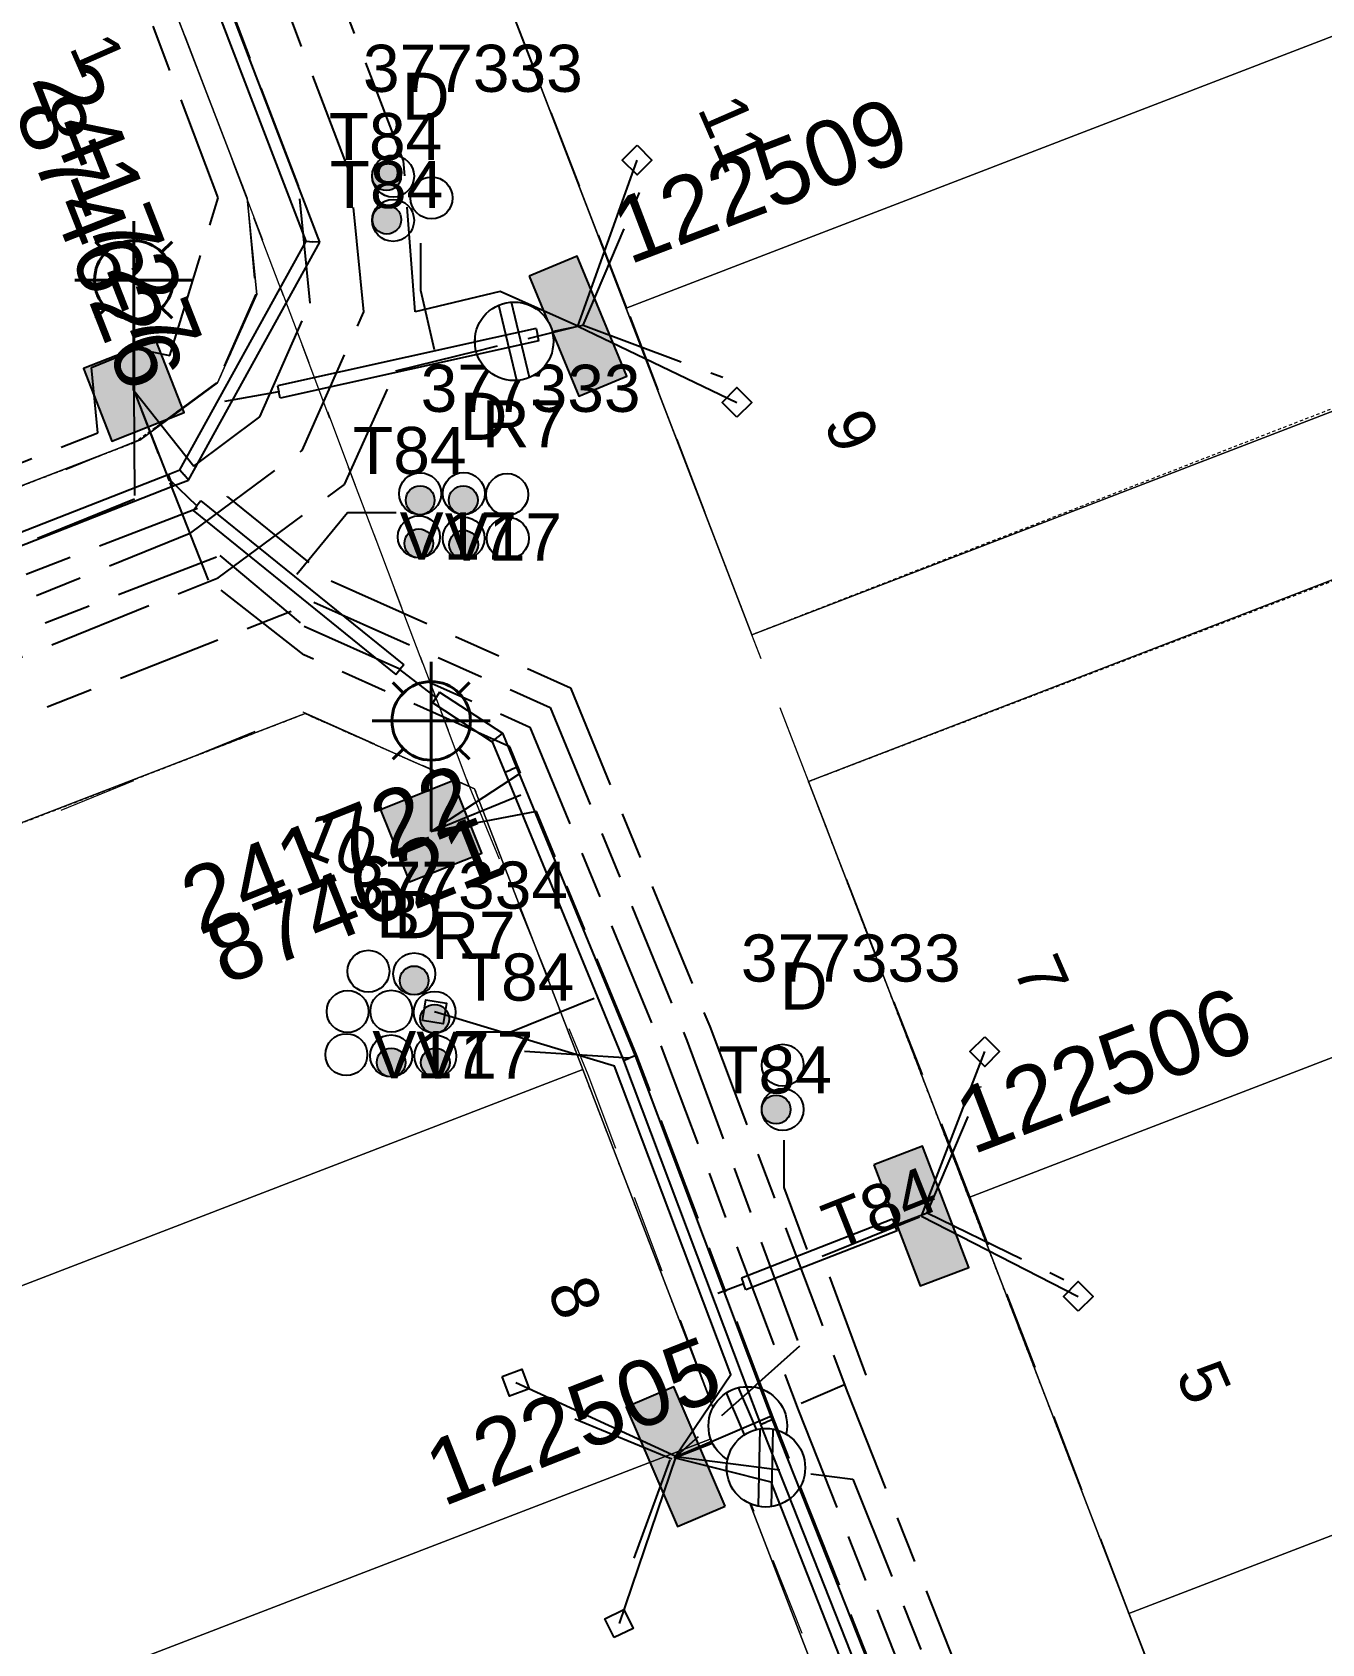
# Model space of a CAD drawing. Header units: metres. Extents: x 308616 to 310825, y 6264327 to 6267194.
# Drawn here: x 309808.1 to 309857.3, y 6266679.9 to 6266741.4 of the extents above; entities that cross this region are included whole.
import ezdxf
from ezdxf.enums import TextEntityAlignment as Align

# ---------------------------------------------------------------- set-up
doc = ezdxf.new("R2010")
doc.units = ezdxf.units.M
for name, pattern in [('Cable Exist UG', [8.2, 4, -1.2, 1.8, -1.2]), ('Dash', [5, 3, -2]), ('HIDDEN', [0.375, 0.25, -0.125]), ('HIDDEN2', [0.1875, 0.125, -0.0625])]:
    doc.linetypes.add(name, pattern=pattern)
doc.layers.get('0').update_dxf_attribs({"color": 6})
for name, color, linetype in [('_User Miscellaneous9', 7, 'Continuous'), ('Equip_LV_EXT', 7, 'Continuous'), ('Equip_SP_SL_EXT', 7, 'Continuous'), ('Mains_HV_EXT', 7, 'Continuous'), ('Mains_LV_EXT', 7, 'Continuous'), ('Mains_SL_EXT', 7, 'Continuous'), ('Services_SP_EXT', 7, 'Continuous'), ('SupportsUG_SP_LV_EXT', 7, 'Continuous'), ('SupportsUG_SP_LV_SL_EXT', 7, 'Continuous'), ('Trench_SP_EXT', 7, 'Continuous')]:
    doc.layers.add(name, color=color, linetype=linetype)
for name, color, linetype, lineweight in [('Cadastre Developer_SP_EXT', 7, 'Continuous', 5), ('Cadastre Land Parcels_SP_EXT', 7, 'Continuous', 5), ('Cadastre Other Property_SP_EXT', 7, 'HIDDEN', 5)]:
    doc.layers.add(name, color=color, linetype=linetype, lineweight=lineweight)
doc.styles.add('COLUMN_LABEL', font='arial.ttf')
doc.styles.add('iecARIAL', font='arial.ttf', dxfattribs={"height": 2})
doc.styles.add('POLE_LABEL', font='arial.ttf')
doc.styles.get("Standard").update_dxf_attribs({"font": 'arial.ttf'})

# ---------------------------------------------------------------- blocks, each defined once
blk = doc.blocks.new('COLUMN_EXT')
blk.add_hatch(color=256).paths.add_polyline_path([(-1.485, 1.485), (-1.485, -1.485), (1.485, -1.485), (1.485, 1.485)])
blk.add_lwpolyline([(-1.485, -1.485), (1.485, -1.485), (1.485, 1.485), (-1.485, 1.485)], close=True)
for tag, height, style, flags, p in [('ASSET_NUM', 2.5, 'COLUMN_LABEL', 8, (2, 2)), ('STRUCTURE_PLANT_NUMBER', 0.2, 'POLE_LABEL', 9, (1.813, 0.031)), ('STREET_CODE', 0.2, 'COLUMN_LABEL', 9, (1.813, -0.2))]:
    blk.add_attdef(tag, text='', height=height, dxfattribs=dict(style=style, flags=flags)).set_placement(p, align=Align.MIDDLE_LEFT)
at = {"flags": 9}
for tag, p in [('OWNED_BY', (1.813, -0.6)), ('COLUMN_TYPE', (1.813, -0.4)), ('STATE', (1.813, -0.8)), ('USAGE', (1.813, -1)), ('LEGEND', (1.813, -1.2)), ('STREETNAME', (1.813, -1.6)), ('SUBURB', (1.813, -1.8)), ('LOCATION', (1.813, -1.4)), ('NOTES', (1.813, -2))]:
    blk.add_attdef(tag, text='', height=0.2, dxfattribs=at).set_placement(p, align=Align.MIDDLE_LEFT)
at = {"flags": 1}
blk.add_attdef('Z', (1.813, -2.351), '', height=0.2, dxfattribs=at)
blk = doc.blocks.new('PILLAR_EXT')
blk.add_hatch(color=256).paths.add_polyline_path([(-2.475, 0.99), (-2.475, -0.99), (2.475, -0.99), (2.475, 0.99)])
blk.add_lwpolyline([(-2.475, -0.99), (2.475, -0.99), (2.475, 0.99), (-2.475, 0.99)], close=True)
at = {"style": 'iecARIAL', "flags": 8}
blk.add_attdef('ASSET_NUM', (1.5, 3.5), '', height=2.5, dxfattribs=at)
for tag, p, flags in [('OWNED_BY', (0, -0.2), 9), ('STATE', (0, -0.4), 9), ('SUPPORT_TYPE', (0, -0.6), 9), ('USAGE', (0, -0.8), 9), ('LEGEND', (0, -1), 9), ('LOCATION', (0, -1.2), 9), ('NOTES', (0, -1.4), 9), ('STREETNAME', (0, -1.8), 9), ('SUBURB', (0, -2), 1), ('PARENT', (0, -1.6), 9)]:
    blk.add_attdef(tag, p, '', height=0.2, dxfattribs=dict(flags=flags))
blk = doc.blocks.new('DUCT_EXT')
blk.add_circle((0, 0.8), 0.8)
at = {"flags": 1}
blk.add_attdef('Z', (0, 0), '', height=0.2, dxfattribs=at)
at = {"flags": 9}
for tag, p in [('DUCT_CODE', (0, 0)), ('XSECT_TYPE', (0, -0.2)), ('STATE', (0, -0.6)), ('FB_REFERENCE', (0, -0.4)), ('NOTES', (0, -0.8))]:
    blk.add_attdef(tag, text='', height=0.2, dxfattribs=at).set_placement(p, align=Align.MIDDLE_LEFT)
blk = doc.blocks.new('SL_LANTERN_EXT')
at = {"lineweight": 40}
for p, q in [((0, 1.968), (0, 6.468)), ((-1.459, 5.676), (-1.061, 5.278)), ((1.458, 5.676), (1.06, 5.278)), ((-2.25, 4.218), (2.25, 4.218)), ((-1.459, 2.759), (-1.061, 3.157)), ((1.458, 2.759), (1.06, 3.157)), ((0, 0), (0, 2.721))]:
    blk.add_line(p, q, dxfattribs=at)
blk.add_circle((0, 4.218), 1.5, dxfattribs=at)
at = {"style": 'iecARIAL', "flags": 8}
blk.add_attdef('ASSET_NUM', (1.5, 1.5), '', height=2.5, dxfattribs=at)
for tag, p, height, flags in [('CONSTRUCTED_VOLTAGE', (0.981, -0.653), 0.2, 9), ('CONTROL_TYPE', (0.981, -0.853), 0.2, 9), ('LANTERN_PURPOSE', (0.981, -1.053), 0.2, 9), ('LANTERN_TYPE', (0.981, -1.253), 0.2, 9), ('LNUMBER', (2.181, -3.253), 2.5, 8), ('OPERATING_VOLTAGE', (0.981, -1.653), 0.2, 9), ('ORIENTATION', (0.981, -1.853), 0.2, 9), ('NO_PHASES', (0.981, -1.453), 0.2, 9), ('OWNED_BY', (0.981, -2.053), 0.2, 9), ('STATE', (0.981, -2.253), 0.2, 9), ('CEXIST', (0.981, -2.653), 0.2, 9), ('USAGE', (0.981, -2.453), 0.2, 9), ('CNEW', (0.981, -2.853), 0.2, 9), ('CNUMBER', (0.981, -3.053), 0.2, 9), ('CREMOVE', (0.981, -3.253), 0.2, 9), ('CREPLACE', (0.981, -3.453), 0.2, 9), ('LKINGHEIGHT', (0.981, -3.653), 0.2, 9), ('LBRACKET', (0.981, -3.853), 0.2, 9), ('LBRACKETVOCAB', (0.981, -4.053), 0.2, 9), ('LCATEGORY', (0.981, -4.253), 0.2, 9), ('LCHARGE1', (0.981, -4.453), 0.2, 9), ('LCHARGE1PERCENT', (0.981, -4.653), 0.2, 9), ('LCHARGE2', (0.981, -4.853), 0.2, 9), ('LCHARGE2PERCENT', (0.981, -5.053), 0.2, 9), ('LCHARGE3', (0.981, -5.253), 0.2, 9), ('LCHARGE3PERCENT', (0.981, -5.453), 0.2, 9), ('LEXIST', (0.981, -5.653), 0.2, 9), ('LLAMP', (0.981, -5.853), 0.2, 9), ('LLAMPVOCAB', (0.981, -6.053), 0.2, 9), ('LMAST', (0.981, -6.253), 0.2, 9), ('LMASTVOCAB', (0.981, -6.453), 0.2, 9), ('LNEW', (0.981, -6.653), 0.2, 9), ('LANTNUMBER', (0.981, -6.853), 0.2, 9), ('LOUTREACH', (0.981, -7.253), 0.2, 9), ('LOUTREACHVOCAB', (0.981, -7.453), 0.2, 9), ('LRATECODE', (0.981, -7.653), 0.2, 9), ('LREMOVE', (0.981, -7.853), 0.2, 9), ('LREPLACE', (0.981, -8.053), 0.2, 9), ('LTYPE', (0.981, -8.253), 0.2, 9), ('LTYPEVOCAB', (0.981, -8.453), 0.2, 9), ('LEGEND', (0.981, -8.653), 0.2, 9), ('STREETNAME', (0.981, -9.253), 0.2, 9), ('LOCATION', (0.981, -8.853), 0.2, 9), ('NOTES', (0.981, -9.053), 0.2, 9), ('SUBURB', (0.981, -9.453), 0.2, 1)]:
    blk.add_attdef(tag, p, '', height=height, dxfattribs=dict(flags=flags))
blk = doc.blocks.new('CCP_EXT')
at = {"flags": 9}
for tag, p in [('OWNED_BY', (0, -1)), ('USAGE', (0, -1.2)), ('STATE', (0, -1.8)), ('LEGEND', (0, -1.4)), ('LIFE_SUPPORT', (0, -1.6)), ('NOTES', (0, -2))]:
    blk.add_attdef(tag, text='', height=0.2, dxfattribs=at).set_placement(p, align=Align.MIDDLE_LEFT)
blk.add_wipeout([(0, 0.566), (0.566, 0), (0, -0.566), (-0.566, 0)])
blk.add_lwpolyline([(-0.566, 0), (0, 0.566), (0.566, 0), (0, -0.566), (-0.566, 0)])
at = {"flags": 1}
blk.add_attdef('Z', (0, 0), '', height=0.2, dxfattribs=at)
at = {"flags": 9}
for tag, p in [('CCP_TYPE', (0, 0)), ('OPERATING_VOLTAGE', (0, -0.6)), ('CONSTRUCTED_VOLTAGE', (0, -0.2)), ('NO_PHASES', (0, -0.4)), ('ORIENTATION', (0, -0.8))]:
    blk.add_attdef(tag, text='', height=0.2, dxfattribs=at).set_placement(p, align=Align.MIDDLE_LEFT)
blk = doc.blocks.new('LV_UG_LINKS_CLOSED_EXT')
blk.add_wipeout([(-1.056, 1.057), (-1.18, 0.916), (-1.286, 0.761), (-1.371, 0.594), (-1.435, 0.417), (-1.476, 0.234), (-1.493, 0.047), (-1.487, -0.14), (-1.458, -0.326), (-1.406, -0.506), (-1.331, -0.678), (-1.236, -0.839), (-1.121, -0.988), (-0.988, -1.12), (-0.84, -1.235), (-0.679, -1.331), (-0.506, -1.406), (-0.326, -1.458), (-0.141, -1.487), (0.047, -1.493), (0.233, -1.476), (0.416, -1.435), (0.593, -1.371), (0.76, -1.286), (0.915, -1.181), (1.056, -1.057), (1.18, -0.916), (1.286, -0.761), (1.371, -0.594), (1.435, -0.417), (1.476, -0.234), (1.493, -0.047), (1.487, 0.14), (1.458, 0.326), (1.406, 0.506), (1.331, 0.678), (1.236, 0.839), (1.121, 0.988), (0.988, 1.12), (0.84, 1.235), (0.679, 1.331), (0.506, 1.406), (0.326, 1.458), (0.141, 1.487), (-0.047, 1.493), (-0.233, 1.476), (-0.416, 1.435), (-0.593, 1.371), (-0.76, 1.286), (-0.915, 1.181)])
for p, q in [((-0.25, -1.479), (-0.25, 1.479)), ((0.25, -1.479), (0.25, 1.479))]:
    blk.add_line(p, q)
blk.add_circle((0, 0), 1.5)
at = {"flags": 9}
for tag, p in [('ACTUAL_STATUS', (0, 0)), ('OPERATING_VOLTAGE', (0, -0.6)), ('CONSTRUCTED_VOLTAGE', (0, -0.2)), ('NO_PHASES', (0, -0.4)), ('ORIENTATION', (0, -0.8)), ('STATE', (0, -1)), ('SWITCH_TYPE', (0, -1.2)), ('USAGE', (0, -1.4)), ('NOTES', (0, -1.6))]:
    blk.add_attdef(tag, text='', height=0.2, dxfattribs=at).set_placement(p, align=Align.MIDDLE_LEFT)
at = {"flags": 1}
blk.add_attdef('Z', (0, 0), '', height=0.2, dxfattribs=at)
blk = doc.blocks.new('CABLE_LARGE_EXT')
h = blk.add_hatch(color=256)
edge = h.paths.add_edge_path()
edge.add_arc((0, 0.55), 0.55, 0, 360)
blk.add_circle((0, 0.55), 0.55)
at = {"flags": 1}
blk.add_attdef('Z', (0, 0), '', height=0.2, dxfattribs=at)
at = {"flags": 9}
for tag, p in [('COND_CODE', (0, 0)), ('XSECT_SIZE', (0, -0.6)), ('STATE', (0, -0.4)), ('FB_REFERENCE', (0, -0.2)), ('NOTES', (0, -0.8))]:
    blk.add_attdef(tag, text='', height=0.2, dxfattribs=at).set_placement(p, align=Align.MIDDLE_LEFT)

msp = doc.modelspace()

# ---------------------------------------------------------------- linework, layer by layer
at = {"layer": '_User Miscellaneous9'}
for p, q in [((309818.561, 6266733.465), (309809.917, 6266756.025)), ((309819.09, 6266733.429), (309810.366, 6266756.197)), ((309813.743, 6266724.737), (309818.561, 6266733.465)), ((309814.079, 6266724.353), (309819.09, 6266733.429)), ((309818.561, 6266733.465), (309818.825, 6266733.447)), ((309819.09, 6266733.429), (309818.825, 6266733.447)), ((309817.472, 6266727.948), (309817.524, 6266727.714)), ((309817.576, 6266727.479), (309817.524, 6266727.714)), ((309802.872, 6266720.485), (309813.296, 6266724.562)), ((309813.296, 6266724.562), (309813.743, 6266724.737)), ((309813.296, 6266724.562), (309813.383, 6266724.339)), ((309813.296, 6266724.562), (309813.383, 6266724.339)), ((309813.743, 6266724.737), (309813.911, 6266724.545)), ((309814.079, 6266724.353), (309813.911, 6266724.545)), ((309803.044, 6266720.037), (309813.471, 6266724.115)), ((309813.471, 6266724.115), (309813.383, 6266724.339)), ((309813.471, 6266724.115), (309813.383, 6266724.339)), ((309813.471, 6266724.115), (309814.079, 6266724.353)), ((309814.25, 6266723.186), (309814.4, 6266723.373)), ((309814.551, 6266723.56), (309814.4, 6266723.373)), ((309814.551, 6266723.56), (309822.291, 6266717.307)), ((309814.25, 6266723.186), (309821.989, 6266716.934)), ((309821.989, 6266716.934), (309822.14, 6266717.121)), ((309822.291, 6266717.307), (309822.14, 6266717.121)), ((309823.397, 6266715.856), (309823.529, 6266716.056)), ((309823.66, 6266716.257), (309823.529, 6266716.056)), ((309823.66, 6266716.257), (309826.055, 6266714.688)), ((309823.397, 6266715.856), (309825.668, 6266714.367)), ((309826.055, 6266714.688), (309825.861, 6266714.528)), ((309826.055, 6266714.688), (309826.592, 6266713.389)), ((309825.668, 6266714.367), (309825.861, 6266714.528)), ((309825.668, 6266714.367), (309826.148, 6266713.206)), ((309826.148, 6266713.206), (309826.37, 6266713.298)), ((309826.148, 6266713.206), (309830.672, 6266702.202)), ((309826.592, 6266713.389), (309826.37, 6266713.298)), ((309826.592, 6266713.389), (309831.119, 6266702.378)), ((309831.119, 6266702.378), (309830.895, 6266702.29)), ((309830.672, 6266702.202), (309830.895, 6266702.29)), ((309840.945, 6266696.151), (309835.173, 6266693.903)), ((309841.119, 6266695.703), (309835.347, 6266693.456)), ((309840.945, 6266696.151), (309841.032, 6266695.927)), ((309841.119, 6266695.703), (309841.032, 6266695.927)), ((309835.173, 6266693.903), (309835.26, 6266693.68)), ((309835.347, 6266693.456), (309835.26, 6266693.68))]:
    msp.add_line(p, q, dxfattribs=at)
for points in [[(309822.923, 6266733.388), (309822.923, 6266731.591), (309823.457, 6266729.329)], [(309822.006, 6266723.099), (309820.147, 6266723.099), (309818.207, 6266720.745)], [(309824.295, 6266703.3), (309826.381, 6266703.3), (309829.561, 6266704.586)], [(309836.794, 6266699.159), (309836.793, 6266697.362), (309837.674, 6266694.992)]]:
    msp.add_lwpolyline(points, dxfattribs=at)
at = {"layer": 'Cadastre Developer_SP_EXT', "linetype": 'Dash'}
msp.add_lwpolyline([(309804.58, 6266709.876), (309818.438, 6266715.512), (309818.438, 6266715.512), (309824.787, 6266712.678), (309817.641, 6266731.548), (309816.31, 6266735.044), (309816.636, 6266731.443), (309815.146, 6266728.061), (309812.166, 6266725.873), (309801.943, 6266721.69)], dxfattribs=at)
at = {"layer": 'Cadastre Land Parcels_SP_EXT', "linetype": 'Continuous'}
for points in [[(309780.838, 6266827.198), (309816.312, 6266735.105), (309816.678, 6266731.432), (309815.184, 6266728.065), (309812.218, 6266725.873), (309784.825, 6266715.339)], [(309856.077, 6266665.229), (309849.963, 6266681.105), (309843.849, 6266696.981), (309837.736, 6266712.848), (309865.715, 6266723.621), (309863.558, 6266729.224), (309835.577, 6266718.449), (309811.598, 6266780.697)], [(309801.023, 6266691.04), (309829.119, 6266701.855), (309829.119, 6266701.855), (309824.991, 6266712.566), (309818.527, 6266715.44), (309806.564, 6266710.839)], [(309806.564, 6266710.839), (309818.527, 6266715.44), (309824.991, 6266712.566), (309829.119, 6266701.855), (309834.475, 6266687.952), (309839.785, 6266674.166)]]:
    msp.add_lwpolyline(points, dxfattribs=at)
for points in [[(309812.218, 6266725.873), (309815.184, 6266728.065), (309816.678, 6266731.432), (309816.312, 6266735.105), (309808.512, 6266755.353), (309791.343, 6266748.744), (309801.709, 6266721.832), (309812.218, 6266725.873)], [(309858.76, 6266741.683), (309858.561, 6266742.199), (309853.967, 6266754.132), (309825.983, 6266743.356), (309830.778, 6266730.908), (309858.76, 6266741.683)], [(309863.558, 6266729.224), (309858.76, 6266741.683), (309830.778, 6266730.908), (309835.577, 6266718.449), (309863.558, 6266729.224)], [(309871.828, 6266707.745), (309870.389, 6266711.484), (309865.715, 6266723.621), (309837.736, 6266712.848), (309843.849, 6266696.981), (309871.828, 6266707.745)], [(309877.941, 6266691.869), (309875.062, 6266699.348), (309871.828, 6266707.745), (309843.849, 6266696.981), (309849.963, 6266681.105), (309877.941, 6266691.869)], [(309834.475, 6266687.952), (309829.119, 6266701.855), (309801.023, 6266691.04), (309806.149, 6266677.046), (309834.475, 6266687.952)], [(309884.054, 6266675.993), (309879.735, 6266687.211), (309877.941, 6266691.869), (309849.963, 6266681.105), (309856.077, 6266665.229), (309884.054, 6266675.993)], [(309839.785, 6266674.166), (309834.475, 6266687.952), (309806.149, 6266677.046), (309810.002, 6266666.521), (309811.284, 6266663.193), (309839.785, 6266674.166)]]:
    msp.add_lwpolyline(points, close=True, dxfattribs=at)
at = {"layer": 'Mains_LV_EXT', "linetype": 'Cable Exist UG'}
for points in [[(309796.297, 6266699.543), (309791.035, 6266713.174), (309803.46, 6266717.988), (309814.159, 6266722.334), (309818.411, 6266725.476), (309820.763, 6266730.776), (309820.239, 6266736.039), (309812.348, 6266756.809), (309807.485, 6266769.472), (309807.485, 6266769.472), (309802.509, 6266782.395), (309797.732, 6266794.926), (309792.69, 6266808.084), (309788.515, 6266818.84), (309789.655, 6266821.448), (309789.655, 6266821.448), (309783.898, 6266834.412), (309776.817, 6266831.981)], [(309784.208, 6266716.903), (309787.176, 6266717.059), (309787.176, 6266717.059), (309801.579, 6266722.622), (309810.61, 6266726.153), (309810.61, 6266726.153), (309810.371, 6266728.649), (309812.121, 6266729.365), (309813.368, 6266729.099), (309815.208, 6266735.12), (309808.156, 6266753.754), (309806.686, 6266754.787)]]:
    msp.add_lwpolyline(points, dxfattribs=at)
at = {"layer": 'Mains_SL_EXT', "linetype": 'Cable Exist UG'}
for points in [[(309811.991, 6266727.767), (309814.283, 6266724.888), (309814.283, 6266724.888), (309816.798, 6266726.77), (309818.72, 6266731.104), (309818.276, 6266735.572), (309810.422, 6266756.218), (309806.137, 6266767.399), (309801.77, 6266767.27)], [(309811.991, 6266727.767), (309812.015, 6266723.623), (309812.015, 6266723.623), (309802.668, 6266719.826), (309790.408, 6266715.089), (309785.784, 6266713.483), (309779.101, 6266710.992), (309771.882, 6266708.201)]]:
    msp.add_lwpolyline(points, dxfattribs=at)
at = {"layer": 'Trench_SP_EXT', "linetype": 'Cable Exist UG'}
for points in [[(309829.135, 6266730.264), (309831.291, 6266735.32)], [(309827.399, 6266729.903), (309829.135, 6266730.264)], [(309829.135, 6266730.264), (309834.46, 6266728.272)], [(309811.991, 6266727.767), (309813.34, 6266724.322)], [(309817.524, 6266727.714), (309815.456, 6266727.344)], [(309814.4, 6266723.373), (309813.383, 6266724.339)], [(309823.529, 6266716.056), (309822.14, 6266717.121)], [(309823.337, 6266710.945), (309826.762, 6266712.345)], [(309830.895, 6266702.29), (309825.854, 6266702.608)], [(309842.262, 6266696.391), (309844.312, 6266701.225)], [(309841.032, 6266695.927), (309842.262, 6266696.391)], [(309835.26, 6266693.68), (309834.279, 6266693.309)], [(309832.514, 6266686.995), (309828.764, 6266688.543)], [(309832.623, 6266687.038), (309836.126, 6266688.406)], [(309832.447, 6266686.968), (309830.834, 6266682.562)]]:
    msp.add_lwpolyline(points, dxfattribs=at)

# ---------------------------------------------------------------- block references
at = {"layer": '_User Miscellaneous9', "rotation": 270.1303456010525}
for name, p in [('DUCT_EXT', (309821.084, 6266735.945)), ('CABLE_LARGE_EXT', (309821.084, 6266735.945)), ('DUCT_EXT', (309822.55, 6266735.113)), ('DUCT_EXT', (309821.084, 6266734.258)), ('CABLE_LARGE_EXT', (309821.093, 6266734.285)), ('DUCT_EXT', (309835.95, 6266702.02)), ('DUCT_EXT', (309835.949, 6266700.333)), ('CABLE_LARGE_EXT', (309835.949, 6266700.333))]:
    msp.add_blockref(name, p, dxfattribs=at)
at = {"layer": '_User Miscellaneous9'}
for name, p in [('DUCT_EXT', (309822.916, 6266723.031)), ('DUCT_EXT', (309824.582, 6266723.039)), ('DUCT_EXT', (309826.236, 6266723)), ('CABLE_LARGE_EXT', (309822.916, 6266723.031)), ('CABLE_LARGE_EXT', (309824.561, 6266723.032)), ('DUCT_EXT', (309822.866, 6266721.385)), ('DUCT_EXT', (309824.576, 6266721.336)), ('DUCT_EXT', (309826.263, 6266721.331)), ('CABLE_LARGE_EXT', (309822.866, 6266721.385)), ('CABLE_LARGE_EXT', (309824.576, 6266721.336)), ('DUCT_EXT', (309820.941, 6266704.809)), ('DUCT_EXT', (309822.689, 6266704.709)), ('DUCT_EXT', (309820.149, 6266703.274)), ('DUCT_EXT', (309821.815, 6266703.282)), ('DUCT_EXT', (309823.47, 6266703.243)), ('DUCT_EXT', (309820.1, 6266701.628)), ('DUCT_EXT', (309821.809, 6266701.579)), ('DUCT_EXT', (309823.496, 6266701.574)), ('CABLE_LARGE_EXT', (309821.809, 6266701.579)), ('CABLE_LARGE_EXT', (309823.496, 6266701.574))]:
    msp.add_blockref(name, p, dxfattribs=at)
at = {"layer": 'Equip_SP_SL_EXT'}
ref = msp.add_blockref('SL_LANTERN_EXT', (309811.991, 6266727.767), dxfattribs=at)
ref.add_attrib('ASSET_NUM', '241727', dxfattribs={"layer": '0', "height": 2.5, "rotation": 291.44696, "style": 'iecARIAL'}).set_placement((309813.491, 6266729.267), align=Align.MIDDLE_RIGHT)
ref = msp.add_blockref('SL_LANTERN_EXT', (309823.337, 6266710.945), dxfattribs=at)
ref.add_attrib('ASSET_NUM', '241722', dxfattribs={"layer": '0', "height": 2.5, "rotation": 21.74772, "style": 'iecARIAL'}).set_placement((309824.837, 6266712.445), align=Align.MIDDLE_RIGHT)
at = {"layer": 'SupportsUG_SP_LV_EXT'}
ref = msp.add_blockref('PILLAR_EXT', (309828.938, 6266730.223), dxfattribs=dict(at, rotation=292.4076208488264))
ref.add_attrib('ASSET_NUM', '122509', dxfattribs={"layer": '0', "height": 2.5, "rotation": 20.86, "style": 'iecARIAL'}).set_placement((309830.438, 6266733.723), align=Align.MIDDLE_LEFT)
ref = msp.add_blockref('PILLAR_EXT', (309842.042, 6266696.266), dxfattribs=dict(at, rotation=290.9185587806159))
ref.add_attrib('ASSET_NUM', '122506', dxfattribs={"layer": '0', "height": 2.5, "rotation": 20.91856, "style": 'iecARIAL'}).set_placement((309843.542, 6266699.766), align=Align.MIDDLE_LEFT)
ref = msp.add_blockref('PILLAR_EXT', (309832.668, 6266687.089), dxfattribs=dict(at, rotation=113.2223081222944))
ref.add_attrib('ASSET_NUM', '122505', dxfattribs={"layer": '0', "height": 2.5, "rotation": 21.45228, "style": 'iecARIAL'}).set_placement((309834.168, 6266690.589), align=Align.MIDDLE_RIGHT)
at = {"layer": 'SupportsUG_SP_LV_SL_EXT'}
ref = msp.add_blockref('COLUMN_EXT', (309811.991, 6266727.767), dxfattribs=dict(at, rotation=201.4469615101357))
ref.add_attrib('ASSET_NUM', '874626', dxfattribs={"layer": '0', "height": 2.5, "rotation": 291.44696, "style": 'COLUMN_LABEL'}).set_placement((309813.991, 6266728.517), align=Align.TOP_RIGHT)
ref = msp.add_blockref('COLUMN_EXT', (309823.337, 6266710.945), dxfattribs=dict(at, rotation=291.747719674362))
ref.add_attrib('ASSET_NUM', '874621', dxfattribs={"layer": '0', "height": 2.5, "rotation": 21.74772, "style": 'COLUMN_LABEL'}).set_placement((309825.337, 6266711.695), align=Align.TOP_RIGHT)

# ---------------------------------------------------------------- texts
at = {"layer": '_User Miscellaneous9'}
for s, p in [('377333', (309820.732, 6266739.163)), ('D', (309822.224, 6266738.097)), ('T84', (309819.426, 6266736.558)), ('T84', (309819.464, 6266734.726)), ('377333', (309822.936, 6266726.953)), ('D', (309824.428, 6266725.886)), ('R7', (309825.277, 6266725.595)), ('T84', (309820.354, 6266724.581)), ('V17', (309822.133, 6266721.319)), ('V17', (309823.857, 6266721.281)), ('377334', (309820.167, 6266707.997)), ('B', (309821.242, 6266706.885)), ('D', (309821.922, 6266706.871)), ('R7', (309823.344, 6266706.081)), ('377333', (309835.155, 6266705.214)), ('D', (309836.647, 6266704.147)), ('T84', (309834.292, 6266700.946))]:
    msp.add_text(s, height=1.8, dxfattribs=at).set_placement(p)
at = {"layer": 'Cadastre Land Parcels_SP_EXT'}
for s, rotation, p in [('1', 293.658, (309809.507, 6266740.871)), ('11', 293.4679, (309833.481, 6266738.528)), ('9', 293.23231, (309838.295, 6266726.527)), ('10', 338.61369, (309818.192, 6266710.173)), ('7', 293.4679, (309845.529, 6266705.715)), ('8', 292.42209, (309827.737, 6266693.472)), ('5', 293.57042, (309851.726, 6266690.217))]:
    msp.add_text(s, height=1.8, rotation=rotation, dxfattribs=at).set_placement(p)
at = {"layer": 'Mains_LV_EXT'}
msp.add_text('T84', height=1.8, rotation=21.73551, dxfattribs=at).set_placement((309838.758, 6266694.942))

# ---------------------------------------------------------------- next in the draw order: block references
at = {"layer": 'Services_SP_EXT'}
for p, rotation in [((309831.192, 6266736.561), 269.9999999999998), ((309835.004, 6266727.316), 90.0000000000002), ((309823.462, 6266704.059), 36.00000006831309), ((309844.46, 6266702.543), 269.9999999999998), ((309848.03, 6266693.202), 90.0000000000002), ((309826.561, 6266689.909), 335.2223083187644), ((309830.504, 6266680.719), 71.22230814525754)]:
    msp.add_blockref('CCP_EXT', p, dxfattribs=dict(at, rotation=rotation))

# ---------------------------------------------------------------- next in the draw order: block references
for p, rotation in [((309831.192, 6266736.561), 269.9999999999998), ((309835.004, 6266727.316), 90.0000000000002), ((309823.462, 6266704.059), 36.00000006831309), ((309844.46, 6266702.543), 269.9999999999998), ((309848.03, 6266693.202), 90.0000000000002), ((309826.561, 6266689.909), 335.2223083187644), ((309830.504, 6266680.719), 71.22230814525754)]:
    msp.add_blockref('CCP_EXT', p, dxfattribs=dict(at, rotation=rotation))

# ---------------------------------------------------------------- next in the draw order: linework, layer by layer
at = {"layer": 'Cadastre Developer_SP_EXT', "linetype": 'Dash'}
for points in [[(309808.606, 6266755.324), (309815.835, 6266736.318), (309824.787, 6266712.678), (309829.314, 6266701.667), (309834.54, 6266687.793), (309840.06, 6266673.842)], [(309856.081, 6266665.242), (309849.965, 6266681.145), (309843.906, 6266696.991), (309837.733, 6266712.864), (309835.571, 6266718.441), (309830.819, 6266730.9), (309826.097, 6266743.105)]]:
    msp.add_lwpolyline(points, dxfattribs=at)
at = {"layer": 'Cadastre Other Property_SP_EXT', "linetype": 'HIDDEN2'}
for points in [[(309860.914, 6266652.668), (309837.736, 6266712.848), (309865.736, 6266723.568), (309863.515, 6266729.335), (309835.577, 6266718.449), (309788.66, 6266840.304), (309788.66, 6266840.304, -0.078727), (309787.014, 6266849.4), (309787.014, 6266849.4), (309786.859, 6266856.476), (309789.628, 6266860.464)], [(309739.082, 6266829.214, -0.220402), (309760.193, 6266845.727), (309760.193, 6266845.727, -0.237013), (309780.659, 6266827.652), (309780.659, 6266827.652), (309816.312, 6266735.105), (309816.678, 6266731.432), (309815.184, 6266728.065), (309812.003, 6266725.771), (309766.125, 6266708.138), (309771.516, 6266694.143), (309772.34, 6266694.463), (309772.34, 6266694.463, 0.585152), (309792.988, 6266698.576), (309792.988, 6266698.576, -0.17668), (309805.732, 6266710.501), (309805.732, 6266710.501), (309818.527, 6266715.44), (309824.991, 6266712.566), (309849.684, 6266648.461)]]:
    msp.add_lwpolyline(points, format="xyb", dxfattribs=at)
at = {"layer": 'Services_SP_EXT'}
for points in [[(309828.938, 6266730.223), (309831.192, 6266736.561)], [(309828.938, 6266730.223), (309835.004, 6266727.316)], [(309842.042, 6266696.266), (309844.46, 6266702.543)], [(309842.042, 6266696.266), (309848.03, 6266693.202)], [(309832.668, 6266687.089), (309826.561, 6266689.909)], [(309832.668, 6266687.089), (309830.504, 6266680.719)]]:
    msp.add_lwpolyline(points, dxfattribs=at)
at = {"layer": 'Trench_SP_EXT', "linetype": 'Cable Exist UG'}
msp.add_lwpolyline([(309842.262, 6266696.391), (309847.481, 6266693.853)], dxfattribs=at)

# ---------------------------------------------------------------- next in the draw order: block references
at = {"layer": '_User Miscellaneous9'}
for p in [(309822.689, 6266704.709), (309823.47, 6266703.243)]:
    msp.add_blockref('CABLE_LARGE_EXT', p, dxfattribs=at)

# ---------------------------------------------------------------- next in the draw order: texts
for s, p in [('T84', (309824.468, 6266704.487)), ('V17', (309821.09, 6266701.524)), ('V17', (309822.763, 6266701.508))]:
    msp.add_text(s, height=1.8, dxfattribs=at).set_placement(p)

# ---------------------------------------------------------------- next in the draw order: block references
at = {"layer": 'Equip_LV_EXT'}
for p, rotation in [((309826.502, 6266729.645), 13.35008912759832), ((309835.419, 6266688.265), 23.15446005909863)]:
    msp.add_blockref('LV_UG_LINKS_CLOSED_EXT', p, dxfattribs=dict(at, rotation=rotation))

# ---------------------------------------------------------------- next in the draw order: linework, layer by layer
at = {"layer": '_User Miscellaneous9'}
for p, q in [((309827.347, 6266730.138), (309817.472, 6266727.948)), ((309827.347, 6266730.138), (309827.399, 6266729.903)), ((309827.451, 6266729.669), (309817.576, 6266727.479)), ((309827.451, 6266729.669), (309827.399, 6266729.903))]:
    msp.add_line(p, q, dxfattribs=at)
at = {"layer": 'Mains_LV_EXT', "linetype": 'Cable Exist UG'}
for points in [[(309828.938, 6266730.223), (309825.964, 6266731.549), (309825.964, 6266731.549), (309822.731, 6266730.771), (309822.284, 6266736.533), (309815.695, 6266753.635), (309819.309, 6266755.131)], [(309796.297, 6266699.543), (309796.681, 6266703.447), (309796.681, 6266703.447), (309793.646, 6266711.938), (309815.211, 6266720.625), (309820.025, 6266724.181), (309821.988, 6266728.516), (309828.938, 6266730.223)]]:
    msp.add_lwpolyline(points, dxfattribs=at)
at = {"layer": 'Mains_SL_EXT', "linetype": 'Cable Exist UG'}
msp.add_lwpolyline([(309823.337, 6266710.945), (309826.746, 6266713.172), (309826.746, 6266713.172), (309826.333, 6266714.178), (309818.474, 6266717.686), (309814.839, 6266720.526), (309811.991, 6266727.767)], dxfattribs=at)

# ---------------------------------------------------------------- next in the draw order: block references
at = {"layer": 'Equip_LV_EXT', "rotation": 358.6800543128388}
msp.add_blockref('LV_UG_LINKS_CLOSED_EXT', (309836.109, 6266686.666), dxfattribs=at)

# ---------------------------------------------------------------- next in the draw order: linework, layer by layer
at = {"layer": '_User Miscellaneous9'}
for p, q in [((309831.119, 6266702.378), (309836.35, 6266688.491)), ((309830.672, 6266702.202), (309835.901, 6266688.322)), ((309835.901, 6266688.322), (309836.126, 6266688.406)), ((309835.903, 6266688.318), (309836.126, 6266688.406)), ((309835.903, 6266688.318), (309841.417, 6266674.381)), ((309836.349, 6266688.494), (309836.126, 6266688.406)), ((309836.35, 6266688.491), (309836.126, 6266688.406)), ((309836.349, 6266688.494), (309841.865, 6266674.555))]:
    msp.add_line(p, q, dxfattribs=at)
at = {"layer": 'Mains_HV_EXT', "linetype": 'Cable Exist UG'}
for points in [[(309796.297, 6266699.543), (309794.779, 6266700.449), (309794.779, 6266700.449), (309789.777, 6266713.773), (309803.031, 6266718.894), (309815.556, 6266723.723), (309819.522, 6266720.504), (309828.651, 6266716.428), (309833.966, 6266703.499), (309839.204, 6266689.595), (309844.715, 6266675.669), (309849.852, 6266662.142), (309852.755, 6266654.78)], [(309796.297, 6266699.543), (309796.651, 6266701.152), (309792.346, 6266712.621), (309792.346, 6266712.621), (309803.755, 6266717.03), (309815.278, 6266721.472), (309818.492, 6266718.773), (309827.106, 6266714.928), (309827.106, 6266714.928), (309832.105, 6266702.766), (309837.339, 6266688.874), (309842.85, 6266674.946), (309847.987, 6266661.42), (309847.987, 6266661.42), (309853.269, 6266648.025), (309849.792, 6266641.028), (309823.912, 6266631.339), (309801.296, 6266622.895)]]:
    msp.add_lwpolyline(points, dxfattribs=at)
at = {"layer": 'Mains_LV_EXT', "linetype": 'Cable Exist UG'}
for points in [[(309796.297, 6266699.543), (309798.257, 6266704.938), (309796.212, 6266710.798), (309818.855, 6266719.69), (309827.878, 6266715.678), (309833.097, 6266702.972), (309837.396, 6266691.308), (309832.623, 6266687.038)], [(309832.668, 6266687.089), (309839.933, 6266690.195), (309839.933, 6266690.195), (309838.255, 6266694.741), (309842.042, 6266696.266)], [(309832.668, 6266687.089), (309839.43, 6266686.229), (309839.43, 6266686.229), (309843.796, 6266675.278), (309848.727, 6266662.264), (309854.21, 6266664.538)]]:
    msp.add_lwpolyline(points, dxfattribs=at)
at = {"layer": 'Mains_SL_EXT', "linetype": 'Cable Exist UG'}
msp.add_lwpolyline([(309843.326, 6266659.609), (309847.07, 6266661.022), (309847.07, 6266661.022), (309841.931, 6266674.555), (309836.411, 6266688.504), (309831.182, 6266702.387), (309827.351, 6266711.702), (309823.337, 6266710.945)], dxfattribs=at)
at = {"layer": 'Services_SP_EXT'}
for points in [[(309832.606, 6266687.031), (309834.768, 6266690.227), (309834.768, 6266690.227), (309830.336, 6266701.991), (309823.462, 6266704.059)], [(309832.645, 6266687.046), (309836.294, 6266686.124), (309836.294, 6266686.124), (309840.999, 6266674.146), (309834.732, 6266667.56)]]:
    msp.add_lwpolyline(points, dxfattribs=at)

doc.saveas('drawing.dxf')
